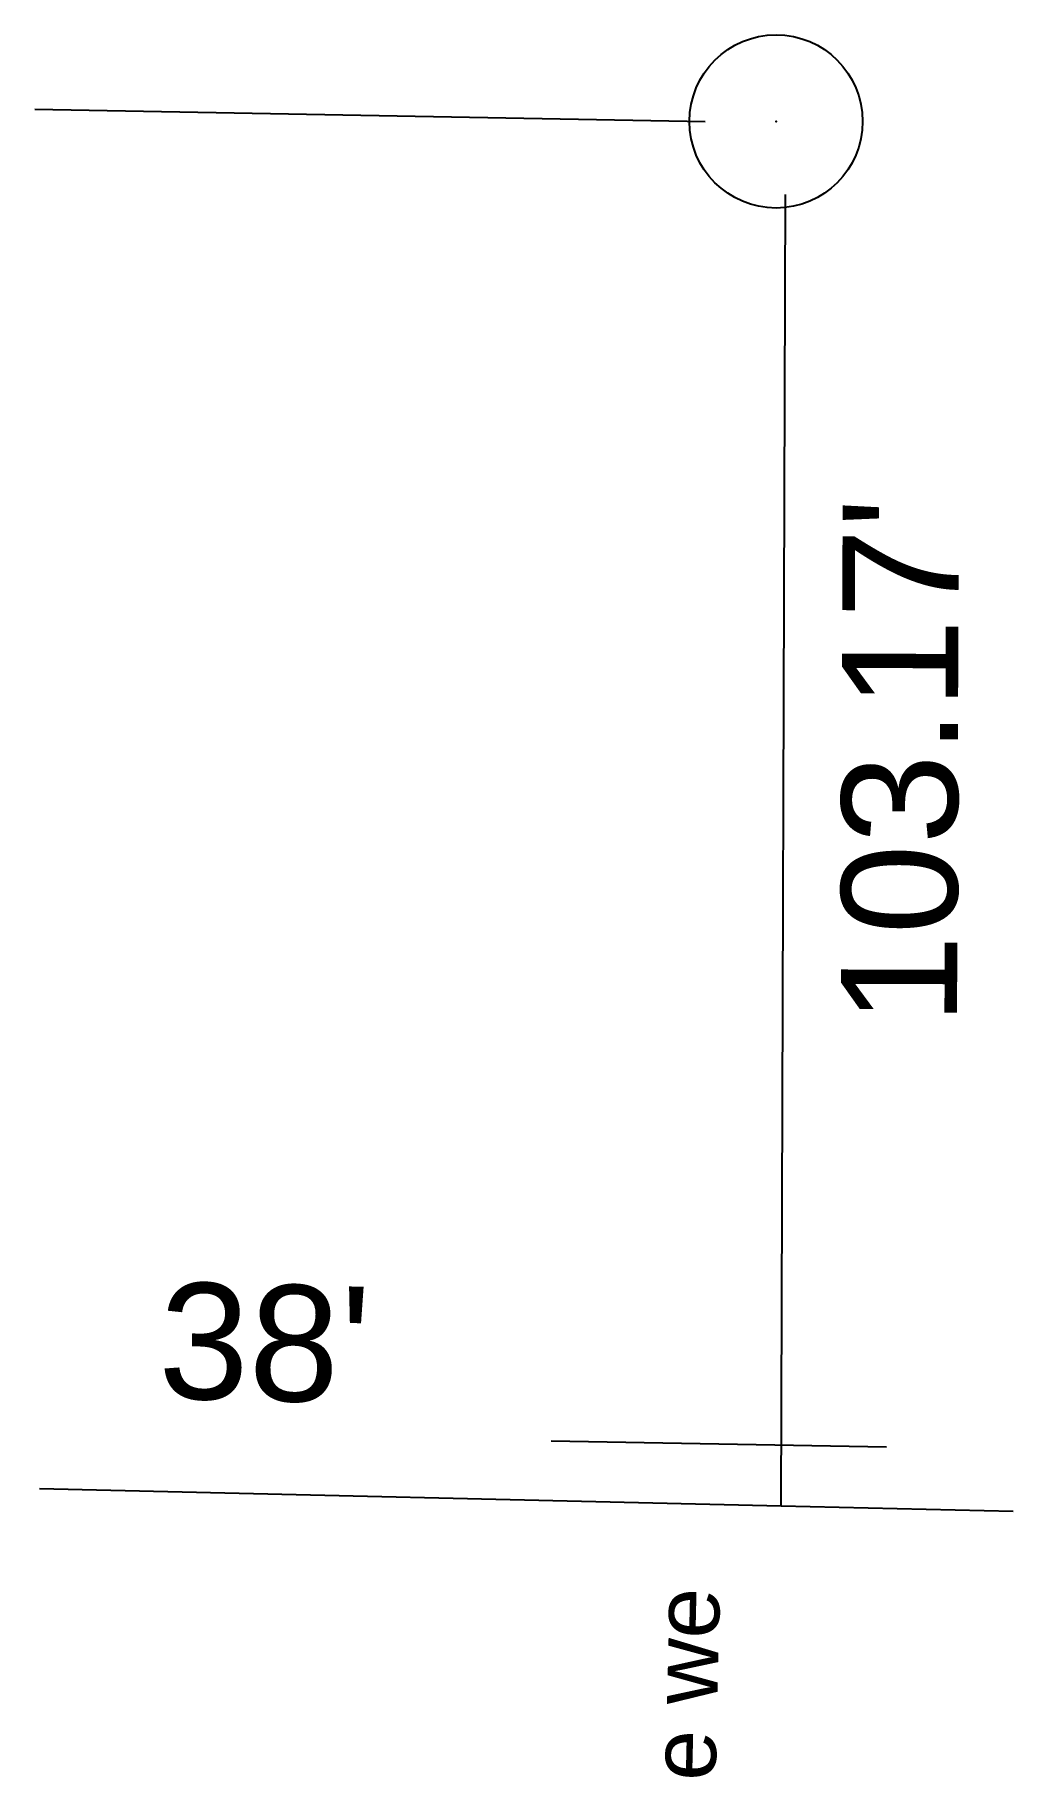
# Model space of a CAD drawing. Extents: x 1 to 217, y -12 to 372.
import ezdxf
from ezdxf.enums import TextEntityAlignment as Align

# ---------------------------------------------------------------- set-up
doc = ezdxf.new("R2010")
doc.units = 0
doc.header["$MEASUREMENT"] = 0
for name, color, linetype in [('PLAT-LINE', 7, 'CONTINUOUS'), ('PLAT-MON', 1, 'CONTINUOUS'), ('PLAT-TEXT-DIST', 2, 'CONTINUOUS'), ('PLAT-TEXT-MISC', 9, 'CONTINUOUS')]:
    doc.layers.add(name, color=color, linetype=linetype)
doc.styles.add('PLAT', font='arial.ttf')

msp = doc.modelspace()

# ---------------------------------------------------------------- linework, layer by layer
at = {"layer": 'PLAT-LINE'}
for p, q in [((1.01, 355.82), (149, 353.13)), ((165.77, 47.67), (166.75, 337)), ((115, 62), (188.99, 60.68)), ((2.01, 51.5), (165.77, 47.67)), ((165.77, 47.67), (216.99, 46.48))]:
    msp.add_line(p, q, dxfattribs=at)
at = {"layer": 'PLAT-MON'}
msp.add_circle((164.65, 353.14), 19.11, dxfattribs=at)
msp.add_point((164.65, 353.14), dxfattribs=at)

# ---------------------------------------------------------------- texts
at = {"layer": 'PLAT-TEXT-DIST', "style": 'PLAT'}
msp.add_text("103.17'", height=25.641, rotation=89.8053, dxfattribs=at).set_placement((179.15, 212.03), align=Align.TOP_CENTER)
msp.add_text("38'", height=25.641, rotation=358.663, dxfattribs=at).set_placement((51.29, 63.17), align=Align.BOTTOM_CENTER)
at = {"layer": 'PLAT-TEXT-MISC', "style": 'PLAT'}
msp.add_text('e we', height=14.438, rotation=88.663, dxfattribs=at).set_placement((144.54, 8.32), align=Align.MIDDLE_CENTER)

doc.saveas('drawing.dxf')
